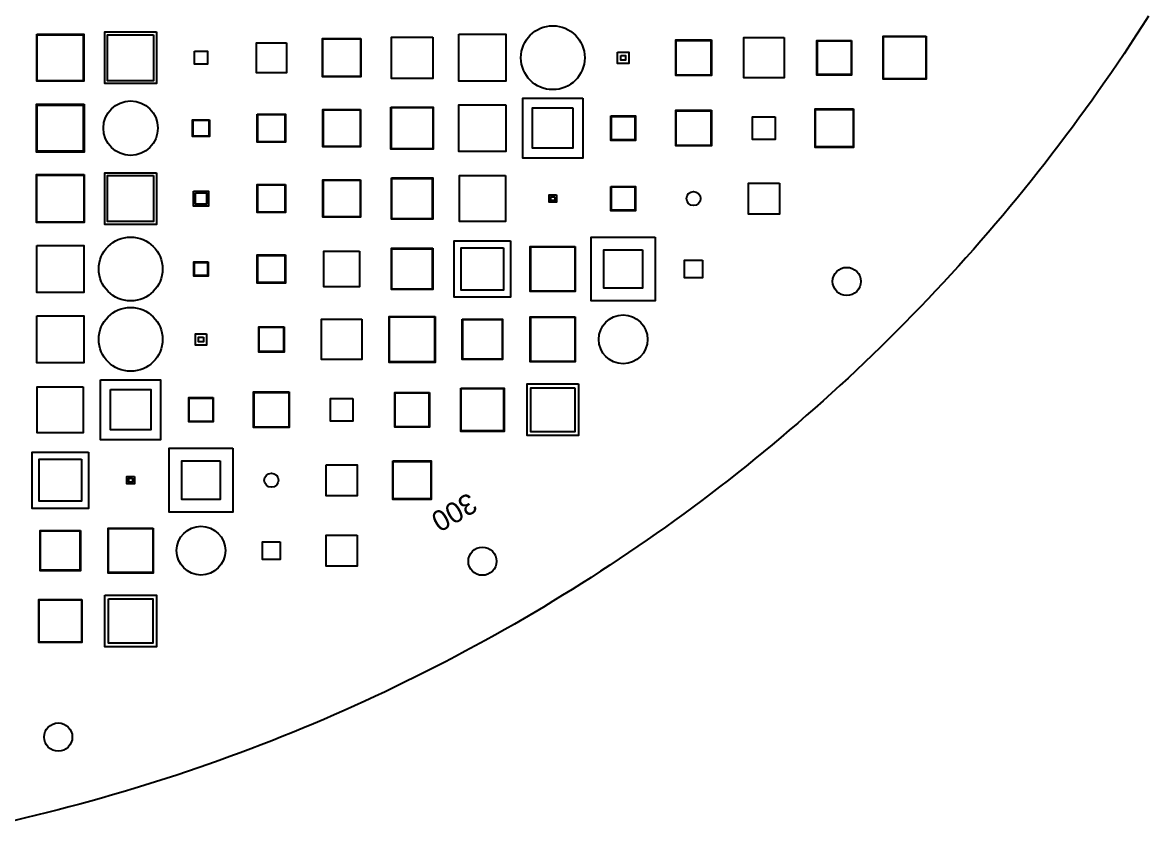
# Model space of a CAD drawing. Header units: millimetres. Extents: x -195 to 195, y -219 to 195.
# Drawn here: x 44.7 to 164.7, y -190 to -105 of the extents above; entities that cross this region are included whole.
import ezdxf
from ezdxf.enums import TextEntityAlignment as Align

# ---------------------------------------------------------------- set-up
doc = ezdxf.new("R2010")
doc.units = ezdxf.units.MM
for name, color, linetype in [('DRILL', 6, 'Continuous'), ('M1', 1, 'Continuous'), ('M2', 30, 'Continuous'), ('M3', 5, 'Continuous'), ('M4', 3, 'Continuous'), ('NPTH', 9, 'Continuous'), ('OUTLINE', 7, 'Continuous'), ('SILK_TOP', 7, 'Continuous')]:
    doc.layers.add(name, color=color, linetype=linetype)

msp = doc.modelspace()

# ---------------------------------------------------------------- linework, layer by layer
at = {"layer": 'DRILL'}
for centre, radius in [((101.25, -108.75), 3.4), ((56.25, -116.25), 2.9), ((116.25, -123.75), 0.75), ((56.25, -131.25), 3.4), ((56.25, -138.75), 3.4), ((108.75, -138.75), 2.6), ((71.25, -153.75), 0.75), ((63.75, -161.25), 2.6)]:
    msp.add_circle(centre, radius, dxfattribs=at)
at = {"layer": 'M1'}
for points in [[(46.25, -106.25), (51.25, -106.25), (51.25, -111.25), (46.25, -111.25)], [(58.7, -106.3), (58.7, -111.2), (53.8, -111.2), (53.8, -106.3)], [(80.75, -106.75), (80.75, -110.75), (76.75, -110.75), (76.75, -106.75)], [(88.45, -106.55), (88.45, -110.95), (84.05, -110.95), (84.05, -106.55)], [(91.25, -106.25), (96.25, -106.25), (96.25, -111.25), (91.25, -111.25)], [(125.9, -106.6), (125.9, -110.9), (121.6, -110.9), (121.6, -106.6)], [(141, -106.5), (141, -111), (136.5, -111), (136.5, -106.5)], [(72.85, -107.15), (72.85, -110.35), (69.65, -110.35), (69.65, -107.15)], [(118.1, -106.9), (118.1, -110.6), (114.4, -110.6), (114.4, -106.9)], [(133.1, -106.9), (133.1, -110.6), (129.4, -110.6), (129.4, -106.9)], [(63.05, -108.05), (64.45, -108.05), (64.45, -109.45), (63.05, -109.45)], [(108.5, -108.5), (109, -108.5), (109, -109), (108.5, -109)], [(51.2, -113.8), (51.2, -118.7), (46.3, -118.7), (46.3, -113.8)], [(96.25, -113.75), (96.25, -118.75), (91.25, -118.75), (91.25, -113.75)], [(69.8, -114.8), (72.7, -114.8), (72.7, -117.7), (69.8, -117.7)], [(80.7, -114.3), (80.7, -118.2), (76.8, -118.2), (76.8, -114.3)], [(84.05, -114.05), (88.45, -114.05), (88.45, -118.45), (84.05, -118.45)], [(103.4, -114.1), (103.4, -118.4), (99.1, -118.4), (99.1, -114.1)], [(107.5, -115), (110, -115), (110, -117.5), (107.5, -117.5)], [(118.1, -114.4), (118.1, -118.1), (114.4, -118.1), (114.4, -114.4)], [(124.95, -115.05), (124.95, -117.45), (122.55, -117.45), (122.55, -115.05)], [(133.25, -114.25), (133.25, -118.25), (129.25, -118.25), (129.25, -114.25)], [(64.65, -115.35), (64.65, -117.15), (62.85, -117.15), (62.85, -115.35)], [(51.25, -121.25), (51.25, -126.25), (46.25, -126.25), (46.25, -121.25)], [(58.7, -121.3), (58.7, -126.2), (53.8, -126.2), (53.8, -121.3)], [(72.7, -122.3), (72.7, -125.2), (69.8, -125.2), (69.8, -122.3)], [(80.7, -121.8), (80.7, -125.7), (76.8, -125.7), (76.8, -121.8)], [(84.1, -121.6), (88.4, -121.6), (88.4, -125.9), (84.1, -125.9)], [(96.2, -121.3), (96.2, -126.2), (91.3, -126.2), (91.3, -121.3)], [(125.4, -122.1), (125.4, -125.4), (122.1, -125.4), (122.1, -122.1)], [(62.95, -122.95), (64.55, -122.95), (64.55, -124.55), (62.95, -124.55)], [(101.65, -123.35), (101.65, -124.15), (100.85, -124.15), (100.85, -123.35)], [(107.5, -122.5), (110, -122.5), (110, -125), (107.5, -125)], [(96.75, -128.25), (96.75, -134.25), (90.75, -134.25), (90.75, -128.25)], [(46.25, -128.75), (51.25, -128.75), (51.25, -133.75), (46.25, -133.75)], [(80.65, -129.35), (80.65, -133.15), (76.85, -133.15), (76.85, -129.35)], [(88.4, -129.1), (88.4, -133.4), (84.1, -133.4), (84.1, -129.1)], [(103.6, -128.9), (103.6, -133.6), (98.9, -133.6), (98.9, -128.9)], [(110.8, -129.2), (110.8, -133.3), (106.7, -133.3), (106.7, -129.2)], [(64.45, -130.55), (64.45, -131.95), (63.05, -131.95), (63.05, -130.55)], [(72.7, -129.8), (72.7, -132.7), (69.8, -132.7), (69.8, -129.8)], [(117.2, -130.3), (117.2, -132.2), (115.3, -132.2), (115.3, -130.3)], [(46.25, -136.25), (51.25, -136.25), (51.25, -141.25), (46.25, -141.25)], [(80.9, -136.6), (80.9, -140.9), (76.6, -140.9), (76.6, -136.6)], [(88.7, -136.3), (88.7, -141.2), (83.8, -141.2), (83.8, -136.3)], [(91.6, -136.6), (95.9, -136.6), (95.9, -140.9), (91.6, -140.9)], [(103.6, -136.4), (103.6, -141.1), (98.9, -141.1), (98.9, -136.4)], [(72.6, -137.4), (72.6, -140.1), (69.9, -140.1), (69.9, -137.4)], [(64, -138.5), (64, -139), (63.5, -139), (63.5, -138.5)], [(51.2, -143.8), (51.2, -148.7), (46.3, -148.7), (46.3, -143.8)], [(91.5, -144), (96, -144), (96, -148.5), (91.5, -148.5)], [(103.6, -143.9), (103.6, -148.6), (98.9, -148.6), (98.9, -143.9)], [(54.1, -144.1), (58.4, -144.1), (58.4, -148.4), (54.1, -148.4)], [(65, -145), (65, -147.5), (62.5, -147.5), (62.5, -145)], [(73.1, -144.4), (73.1, -148.1), (69.4, -148.1), (69.4, -144.4)], [(79.95, -145.05), (79.95, -147.45), (77.55, -147.45), (77.55, -145.05)], [(88.1, -144.4), (88.1, -148.1), (84.4, -148.1), (84.4, -144.4)], [(51.75, -150.75), (51.75, -156.75), (45.75, -156.75), (45.75, -150.75)], [(65.8, -151.7), (65.8, -155.8), (61.7, -155.8), (61.7, -151.7)], [(77.1, -152.1), (80.4, -152.1), (80.4, -155.4), (77.1, -155.4)], [(84.25, -151.75), (88.25, -151.75), (88.25, -155.75), (84.25, -155.75)], [(56.65, -153.35), (56.65, -154.15), (55.85, -154.15), (55.85, -153.35)], [(50.9, -159.1), (50.9, -163.4), (46.6, -163.4), (46.6, -159.1)], [(58.6, -158.9), (58.6, -163.6), (53.9, -163.6), (53.9, -158.9)], [(80.4, -159.6), (80.4, -162.9), (77.1, -162.9), (77.1, -159.6)], [(72.2, -160.3), (72.2, -162.2), (70.3, -162.2), (70.3, -160.3)], [(51, -166.5), (51, -171), (46.5, -171), (46.5, -166.5)], [(53.9, -166.4), (58.6, -166.4), (58.6, -171.1), (53.9, -171.1)]]:
    msp.add_lwpolyline(points, close=True, dxfattribs=at)
at = {"layer": 'M2'}
for points in [[(46.3, -106.3), (51.2, -106.3), (51.2, -111.2), (46.3, -111.2)], [(59, -106), (59, -111.5), (53.5, -111.5), (53.5, -106)], [(80.8, -106.7), (80.8, -110.8), (76.7, -110.8), (76.7, -106.7)], [(88.45, -106.55), (88.45, -110.95), (84.05, -110.95), (84.05, -106.55)], [(91.25, -106.25), (96.25, -106.25), (96.25, -111.25), (91.25, -111.25)], [(125.9, -106.6), (125.9, -110.9), (121.6, -110.9), (121.6, -106.6)], [(141.05, -106.45), (141.05, -111.05), (136.45, -111.05), (136.45, -106.45)], [(72.85, -107.15), (72.85, -110.35), (69.65, -110.35), (69.65, -107.15)], [(118.15, -106.85), (118.15, -110.65), (114.35, -110.65), (114.35, -106.85)], [(133.05, -106.95), (133.05, -110.55), (129.45, -110.55), (129.45, -106.95)], [(63.05, -108.05), (64.45, -108.05), (64.45, -109.45), (63.05, -109.45)], [(108.15, -108.15), (109.35, -108.15), (109.35, -109.35), (108.15, -109.35)], [(51.3, -113.7), (51.3, -118.8), (46.2, -118.8), (46.2, -113.7)], [(84, -114), (88.5, -114), (88.5, -118.5), (84, -118.5)], [(96.25, -113.75), (96.25, -118.75), (91.25, -118.75), (91.25, -113.75)], [(104.45, -113.05), (104.45, -119.45), (98.05, -119.45), (98.05, -113.05)], [(69.75, -114.75), (72.75, -114.75), (72.75, -117.75), (69.75, -117.75)], [(80.75, -114.25), (80.75, -118.25), (76.75, -118.25), (76.75, -114.25)], [(107.45, -114.95), (110.05, -114.95), (110.05, -117.55), (107.45, -117.55)], [(118.15, -114.35), (118.15, -118.15), (114.35, -118.15), (114.35, -114.35)], [(124.95, -115.05), (124.95, -117.45), (122.55, -117.45), (122.55, -115.05)], [(133.3, -114.2), (133.3, -118.3), (129.2, -118.3), (129.2, -114.2)], [(64.6, -115.4), (64.6, -117.1), (62.9, -117.1), (62.9, -115.4)], [(51.3, -121.2), (51.3, -126.3), (46.2, -126.3), (46.2, -121.2)], [(59, -121), (59, -126.5), (53.5, -126.5), (53.5, -121)], [(72.75, -122.25), (72.75, -125.25), (69.75, -125.25), (69.75, -122.25)], [(80.75, -121.75), (80.75, -125.75), (76.75, -125.75), (76.75, -121.75)], [(84.05, -121.55), (88.45, -121.55), (88.45, -125.95), (84.05, -125.95)], [(96.2, -121.3), (96.2, -126.2), (91.3, -126.2), (91.3, -121.3)], [(125.4, -122.1), (125.4, -125.4), (122.1, -125.4), (122.1, -122.1)], [(63.15, -123.15), (64.35, -123.15), (64.35, -124.35), (63.15, -124.35)], [(101.45, -123.55), (101.45, -123.95), (101.05, -123.95), (101.05, -123.55)], [(107.45, -122.45), (110.05, -122.45), (110.05, -125.05), (107.45, -125.05)], [(112.15, -127.85), (112.15, -134.65), (105.35, -134.65), (105.35, -127.85)], [(46.25, -128.75), (51.25, -128.75), (51.25, -133.75), (46.25, -133.75)], [(80.65, -129.35), (80.65, -133.15), (76.85, -133.15), (76.85, -129.35)], [(88.45, -129.05), (88.45, -133.45), (84.05, -133.45), (84.05, -129.05)], [(96, -129), (96, -133.5), (91.5, -133.5), (91.5, -129)], [(103.65, -128.85), (103.65, -133.65), (98.85, -133.65), (98.85, -128.85)], [(64.5, -130.5), (64.5, -132), (63, -132), (63, -130.5)], [(72.75, -129.75), (72.75, -132.75), (69.75, -132.75), (69.75, -129.75)], [(117.2, -130.3), (117.2, -132.2), (115.3, -132.2), (115.3, -130.3)], [(46.25, -136.25), (51.25, -136.25), (51.25, -141.25), (46.25, -141.25)], [(80.9, -136.6), (80.9, -140.9), (76.6, -140.9), (76.6, -136.6)], [(88.65, -136.35), (88.65, -141.15), (83.85, -141.15), (83.85, -136.35)], [(91.65, -136.65), (95.85, -136.65), (95.85, -140.85), (91.65, -140.85)], [(103.65, -136.35), (103.65, -141.15), (98.85, -141.15), (98.85, -136.35)], [(72.55, -137.45), (72.55, -140.05), (69.95, -140.05), (69.95, -137.45)], [(64.35, -138.15), (64.35, -139.35), (63.15, -139.35), (63.15, -138.15)], [(51.2, -143.8), (51.2, -148.7), (46.3, -148.7), (46.3, -143.8)], [(53.05, -143.05), (59.45, -143.05), (59.45, -149.45), (53.05, -149.45)], [(91.45, -143.95), (96.05, -143.95), (96.05, -148.55), (91.45, -148.55)], [(104, -143.5), (104, -149), (98.5, -149), (98.5, -143.5)], [(65.05, -144.95), (65.05, -147.55), (62.45, -147.55), (62.45, -144.95)], [(73.15, -144.35), (73.15, -148.15), (69.35, -148.15), (69.35, -144.35)], [(79.95, -145.05), (79.95, -147.45), (77.55, -147.45), (77.55, -145.05)], [(88.05, -144.45), (88.05, -148.05), (84.45, -148.05), (84.45, -144.45)], [(67.15, -150.35), (67.15, -157.15), (60.35, -157.15), (60.35, -150.35)], [(51, -151.5), (51, -156), (46.5, -156), (46.5, -151.5)], [(77.1, -152.1), (80.4, -152.1), (80.4, -155.4), (77.1, -155.4)], [(84.2, -151.7), (88.3, -151.7), (88.3, -155.8), (84.2, -155.8)], [(56.45, -153.55), (56.45, -153.95), (56.05, -153.95), (56.05, -153.55)], [(50.85, -159.15), (50.85, -163.35), (46.65, -163.35), (46.65, -159.15)], [(58.65, -158.85), (58.65, -163.65), (53.85, -163.65), (53.85, -158.85)], [(80.4, -159.6), (80.4, -162.9), (77.1, -162.9), (77.1, -159.6)], [(72.2, -160.3), (72.2, -162.2), (70.3, -162.2), (70.3, -160.3)], [(51.05, -166.45), (51.05, -171.05), (46.45, -171.05), (46.45, -166.45)], [(53.5, -166), (59, -166), (59, -171.5), (53.5, -171.5)]]:
    msp.add_lwpolyline(points, close=True, dxfattribs=at)
at = {"layer": 'M3'}
for points in [[(46.25, -106.25), (51.25, -106.25), (51.25, -111.25), (46.25, -111.25)], [(58.7, -106.3), (58.7, -111.2), (53.8, -111.2), (53.8, -106.3)], [(80.75, -106.75), (80.75, -110.75), (76.75, -110.75), (76.75, -106.75)], [(88.45, -106.55), (88.45, -110.95), (84.05, -110.95), (84.05, -106.55)], [(91.25, -106.25), (96.25, -106.25), (96.25, -111.25), (91.25, -111.25)], [(125.9, -106.6), (125.9, -110.9), (121.6, -110.9), (121.6, -106.6)], [(141, -106.5), (141, -111), (136.5, -111), (136.5, -106.5)], [(72.85, -107.15), (72.85, -110.35), (69.65, -110.35), (69.65, -107.15)], [(118.1, -106.9), (118.1, -110.6), (114.4, -110.6), (114.4, -106.9)], [(133.1, -106.9), (133.1, -110.6), (129.4, -110.6), (129.4, -106.9)], [(63.05, -108.05), (64.45, -108.05), (64.45, -109.45), (63.05, -109.45)], [(108.5, -108.5), (109, -108.5), (109, -109), (108.5, -109)], [(51.2, -113.8), (51.2, -118.7), (46.3, -118.7), (46.3, -113.8)], [(96.25, -113.75), (96.25, -118.75), (91.25, -118.75), (91.25, -113.75)], [(69.8, -114.8), (72.7, -114.8), (72.7, -117.7), (69.8, -117.7)], [(80.7, -114.3), (80.7, -118.2), (76.8, -118.2), (76.8, -114.3)], [(84.05, -114.05), (88.45, -114.05), (88.45, -118.45), (84.05, -118.45)], [(103.4, -114.1), (103.4, -118.4), (99.1, -118.4), (99.1, -114.1)], [(107.5, -115), (110, -115), (110, -117.5), (107.5, -117.5)], [(118.1, -114.4), (118.1, -118.1), (114.4, -118.1), (114.4, -114.4)], [(124.95, -115.05), (124.95, -117.45), (122.55, -117.45), (122.55, -115.05)], [(133.25, -114.25), (133.25, -118.25), (129.25, -118.25), (129.25, -114.25)], [(64.65, -115.35), (64.65, -117.15), (62.85, -117.15), (62.85, -115.35)], [(51.25, -121.25), (51.25, -126.25), (46.25, -126.25), (46.25, -121.25)], [(58.7, -121.3), (58.7, -126.2), (53.8, -126.2), (53.8, -121.3)], [(72.7, -122.3), (72.7, -125.2), (69.8, -125.2), (69.8, -122.3)], [(80.7, -121.8), (80.7, -125.7), (76.8, -125.7), (76.8, -121.8)], [(84.1, -121.6), (88.4, -121.6), (88.4, -125.9), (84.1, -125.9)], [(96.2, -121.3), (96.2, -126.2), (91.3, -126.2), (91.3, -121.3)], [(125.4, -122.1), (125.4, -125.4), (122.1, -125.4), (122.1, -122.1)], [(62.95, -122.95), (64.55, -122.95), (64.55, -124.55), (62.95, -124.55)], [(101.65, -123.35), (101.65, -124.15), (100.85, -124.15), (100.85, -123.35)], [(107.5, -122.5), (110, -122.5), (110, -125), (107.5, -125)], [(96.75, -128.25), (96.75, -134.25), (90.75, -134.25), (90.75, -128.25)], [(46.25, -128.75), (51.25, -128.75), (51.25, -133.75), (46.25, -133.75)], [(80.65, -129.35), (80.65, -133.15), (76.85, -133.15), (76.85, -129.35)], [(88.4, -129.1), (88.4, -133.4), (84.1, -133.4), (84.1, -129.1)], [(103.6, -128.9), (103.6, -133.6), (98.9, -133.6), (98.9, -128.9)], [(110.8, -129.2), (110.8, -133.3), (106.7, -133.3), (106.7, -129.2)], [(64.45, -130.55), (64.45, -131.95), (63.05, -131.95), (63.05, -130.55)], [(72.7, -129.8), (72.7, -132.7), (69.8, -132.7), (69.8, -129.8)], [(117.2, -130.3), (117.2, -132.2), (115.3, -132.2), (115.3, -130.3)], [(46.25, -136.25), (51.25, -136.25), (51.25, -141.25), (46.25, -141.25)], [(80.9, -136.6), (80.9, -140.9), (76.6, -140.9), (76.6, -136.6)], [(88.7, -136.3), (88.7, -141.2), (83.8, -141.2), (83.8, -136.3)], [(91.6, -136.6), (95.9, -136.6), (95.9, -140.9), (91.6, -140.9)], [(103.6, -136.4), (103.6, -141.1), (98.9, -141.1), (98.9, -136.4)], [(72.6, -137.4), (72.6, -140.1), (69.9, -140.1), (69.9, -137.4)], [(64, -138.5), (64, -139), (63.5, -139), (63.5, -138.5)], [(51.2, -143.8), (51.2, -148.7), (46.3, -148.7), (46.3, -143.8)], [(91.5, -144), (96, -144), (96, -148.5), (91.5, -148.5)], [(103.6, -143.9), (103.6, -148.6), (98.9, -148.6), (98.9, -143.9)], [(54.1, -144.1), (58.4, -144.1), (58.4, -148.4), (54.1, -148.4)], [(65, -145), (65, -147.5), (62.5, -147.5), (62.5, -145)], [(73.1, -144.4), (73.1, -148.1), (69.4, -148.1), (69.4, -144.4)], [(79.95, -145.05), (79.95, -147.45), (77.55, -147.45), (77.55, -145.05)], [(88.1, -144.4), (88.1, -148.1), (84.4, -148.1), (84.4, -144.4)], [(51.75, -150.75), (51.75, -156.75), (45.75, -156.75), (45.75, -150.75)], [(65.8, -151.7), (65.8, -155.8), (61.7, -155.8), (61.7, -151.7)], [(77.1, -152.1), (80.4, -152.1), (80.4, -155.4), (77.1, -155.4)], [(84.25, -151.75), (88.25, -151.75), (88.25, -155.75), (84.25, -155.75)], [(56.65, -153.35), (56.65, -154.15), (55.85, -154.15), (55.85, -153.35)], [(50.9, -159.1), (50.9, -163.4), (46.6, -163.4), (46.6, -159.1)], [(58.6, -158.9), (58.6, -163.6), (53.9, -163.6), (53.9, -158.9)], [(80.4, -159.6), (80.4, -162.9), (77.1, -162.9), (77.1, -159.6)], [(72.2, -160.3), (72.2, -162.2), (70.3, -162.2), (70.3, -160.3)], [(51, -166.5), (51, -171), (46.5, -171), (46.5, -166.5)], [(53.9, -166.4), (58.6, -166.4), (58.6, -171.1), (53.9, -171.1)]]:
    msp.add_lwpolyline(points, close=True, dxfattribs=at)
at = {"layer": 'M4'}
for points in [[(46.3, -106.3), (51.2, -106.3), (51.2, -111.2), (46.3, -111.2)], [(59, -106), (59, -111.5), (53.5, -111.5), (53.5, -106)], [(80.8, -106.7), (80.8, -110.8), (76.7, -110.8), (76.7, -106.7)], [(88.45, -106.55), (88.45, -110.95), (84.05, -110.95), (84.05, -106.55)], [(91.25, -106.25), (96.25, -106.25), (96.25, -111.25), (91.25, -111.25)], [(125.9, -106.6), (125.9, -110.9), (121.6, -110.9), (121.6, -106.6)], [(141.05, -106.45), (141.05, -111.05), (136.45, -111.05), (136.45, -106.45)], [(72.85, -107.15), (72.85, -110.35), (69.65, -110.35), (69.65, -107.15)], [(118.15, -106.85), (118.15, -110.65), (114.35, -110.65), (114.35, -106.85)], [(133.05, -106.95), (133.05, -110.55), (129.45, -110.55), (129.45, -106.95)], [(63.05, -108.05), (64.45, -108.05), (64.45, -109.45), (63.05, -109.45)], [(108.15, -108.15), (109.35, -108.15), (109.35, -109.35), (108.15, -109.35)], [(51.3, -113.7), (51.3, -118.8), (46.2, -118.8), (46.2, -113.7)], [(84, -114), (88.5, -114), (88.5, -118.5), (84, -118.5)], [(96.25, -113.75), (96.25, -118.75), (91.25, -118.75), (91.25, -113.75)], [(104.45, -113.05), (104.45, -119.45), (98.05, -119.45), (98.05, -113.05)], [(69.75, -114.75), (72.75, -114.75), (72.75, -117.75), (69.75, -117.75)], [(80.75, -114.25), (80.75, -118.25), (76.75, -118.25), (76.75, -114.25)], [(107.45, -114.95), (110.05, -114.95), (110.05, -117.55), (107.45, -117.55)], [(118.15, -114.35), (118.15, -118.15), (114.35, -118.15), (114.35, -114.35)], [(124.95, -115.05), (124.95, -117.45), (122.55, -117.45), (122.55, -115.05)], [(133.3, -114.2), (133.3, -118.3), (129.2, -118.3), (129.2, -114.2)], [(64.6, -115.4), (64.6, -117.1), (62.9, -117.1), (62.9, -115.4)], [(51.3, -121.2), (51.3, -126.3), (46.2, -126.3), (46.2, -121.2)], [(59, -121), (59, -126.5), (53.5, -126.5), (53.5, -121)], [(72.75, -122.25), (72.75, -125.25), (69.75, -125.25), (69.75, -122.25)], [(80.75, -121.75), (80.75, -125.75), (76.75, -125.75), (76.75, -121.75)], [(84.05, -121.55), (88.45, -121.55), (88.45, -125.95), (84.05, -125.95)], [(96.2, -121.3), (96.2, -126.2), (91.3, -126.2), (91.3, -121.3)], [(125.4, -122.1), (125.4, -125.4), (122.1, -125.4), (122.1, -122.1)], [(63.15, -123.15), (64.35, -123.15), (64.35, -124.35), (63.15, -124.35)], [(101.45, -123.55), (101.45, -123.95), (101.05, -123.95), (101.05, -123.55)], [(107.45, -122.45), (110.05, -122.45), (110.05, -125.05), (107.45, -125.05)], [(112.15, -127.85), (112.15, -134.65), (105.35, -134.65), (105.35, -127.85)], [(46.25, -128.75), (51.25, -128.75), (51.25, -133.75), (46.25, -133.75)], [(80.65, -129.35), (80.65, -133.15), (76.85, -133.15), (76.85, -129.35)], [(88.45, -129.05), (88.45, -133.45), (84.05, -133.45), (84.05, -129.05)], [(96, -129), (96, -133.5), (91.5, -133.5), (91.5, -129)], [(103.65, -128.85), (103.65, -133.65), (98.85, -133.65), (98.85, -128.85)], [(64.5, -130.5), (64.5, -132), (63, -132), (63, -130.5)], [(72.75, -129.75), (72.75, -132.75), (69.75, -132.75), (69.75, -129.75)], [(117.2, -130.3), (117.2, -132.2), (115.3, -132.2), (115.3, -130.3)], [(46.25, -136.25), (51.25, -136.25), (51.25, -141.25), (46.25, -141.25)], [(80.9, -136.6), (80.9, -140.9), (76.6, -140.9), (76.6, -136.6)], [(88.65, -136.35), (88.65, -141.15), (83.85, -141.15), (83.85, -136.35)], [(91.65, -136.65), (95.85, -136.65), (95.85, -140.85), (91.65, -140.85)], [(103.65, -136.35), (103.65, -141.15), (98.85, -141.15), (98.85, -136.35)], [(72.55, -137.45), (72.55, -140.05), (69.95, -140.05), (69.95, -137.45)], [(64.35, -138.15), (64.35, -139.35), (63.15, -139.35), (63.15, -138.15)], [(51.2, -143.8), (51.2, -148.7), (46.3, -148.7), (46.3, -143.8)], [(53.05, -143.05), (59.45, -143.05), (59.45, -149.45), (53.05, -149.45)], [(91.45, -143.95), (96.05, -143.95), (96.05, -148.55), (91.45, -148.55)], [(104, -143.5), (104, -149), (98.5, -149), (98.5, -143.5)], [(65.05, -144.95), (65.05, -147.55), (62.45, -147.55), (62.45, -144.95)], [(73.15, -144.35), (73.15, -148.15), (69.35, -148.15), (69.35, -144.35)], [(79.95, -145.05), (79.95, -147.45), (77.55, -147.45), (77.55, -145.05)], [(88.05, -144.45), (88.05, -148.05), (84.45, -148.05), (84.45, -144.45)], [(67.15, -150.35), (67.15, -157.15), (60.35, -157.15), (60.35, -150.35)], [(51, -151.5), (51, -156), (46.5, -156), (46.5, -151.5)], [(77.1, -152.1), (80.4, -152.1), (80.4, -155.4), (77.1, -155.4)], [(84.2, -151.7), (88.3, -151.7), (88.3, -155.8), (84.2, -155.8)], [(56.45, -153.55), (56.45, -153.95), (56.05, -153.95), (56.05, -153.55)], [(50.85, -159.15), (50.85, -163.35), (46.65, -163.35), (46.65, -159.15)], [(58.65, -158.85), (58.65, -163.65), (53.85, -163.65), (53.85, -158.85)], [(80.4, -159.6), (80.4, -162.9), (77.1, -162.9), (77.1, -159.6)], [(72.2, -160.3), (72.2, -162.2), (70.3, -162.2), (70.3, -160.3)], [(51.05, -166.45), (51.05, -171.05), (46.45, -171.05), (46.45, -166.45)], [(53.5, -166), (59, -166), (59, -171.5), (53.5, -171.5)]]:
    msp.add_lwpolyline(points, close=True, dxfattribs=at)
at = {"layer": 'NPTH'}
for centre in [(132.58, -132.58), (93.75, -162.38), (48.53, -181.11)]:
    msp.add_circle(centre, 1.5, dxfattribs=at)
at = {"layer": 'OUTLINE'}
msp.add_lwpolyline([(164.75, -104.32), (164.1, -105.33), (163.45, -106.34), (162.8, -107.34), (162.14, -108.34), (161.47, -109.33), (160.79, -110.32), (160.11, -111.3), (159.43, -112.28), (158.74, -113.26), (158.04, -114.23), (157.34, -115.2), (156.63, -116.16), (155.91, -117.12), (155.19, -118.07), (154.46, -119.02), (153.73, -119.97), (152.99, -120.91), (152.24, -121.85), (151.49, -122.78), (150.74, -123.71), (149.98, -124.63), (149.21, -125.55), (148.43, -126.46), (147.66, -127.37), (146.87, -128.27), (146.08, -129.17), (145.29, -130.06), (144.49, -130.95), (143.68, -131.84), (142.87, -132.72), (142.05, -133.59), (141.23, -134.46), (140.4, -135.32), (139.57, -136.18), (138.73, -137.04), (137.89, -137.89), (137.04, -138.73), (136.18, -139.57), (135.32, -140.4), (134.46, -141.23), (133.59, -142.05), (132.72, -142.87), (131.84, -143.68), (130.95, -144.49), (130.06, -145.29), (129.17, -146.08), (128.27, -146.87), (127.37, -147.66), (126.46, -148.43), (125.55, -149.21), (124.63, -149.98), (123.71, -150.74), (122.78, -151.49), (121.85, -152.24), (120.91, -152.99), (119.97, -153.73), (119.02, -154.46), (118.07, -155.19), (117.12, -155.91), (116.16, -156.63), (115.2, -157.34), (114.23, -158.04), (113.26, -158.74), (112.28, -159.43), (111.3, -160.11), (110.32, -160.79), (109.33, -161.47), (108.34, -162.14), (107.34, -162.8), (106.34, -163.45), (105.33, -164.1), (104.32, -164.75), (103.31, -165.38), (102.29, -166.01), (101.27, -166.64), (100.25, -167.26), (99.22, -167.87), (98.19, -168.47), (97.15, -169.07), (96.12, -169.67), (95.07, -170.25), (94.03, -170.83), (92.98, -171.41), (91.92, -171.97), (90.87, -172.54), (89.81, -173.09), (88.74, -173.64), (87.67, -174.18), (86.6, -174.71), (85.53, -175.24), (84.45, -175.76), (83.37, -176.28), (82.29, -176.79), (81.2, -177.29), (80.11, -177.78), (79.02, -178.27), (77.93, -178.75), (76.83, -179.23), (75.73, -179.7), (74.62, -180.16), (73.52, -180.61), (72.41, -181.06), (71.29, -181.5), (70.18, -181.93), (69.06, -182.36), (67.94, -182.78), (66.82, -183.19), (65.69, -183.6), (64.57, -184), (63.44, -184.39), (62.3, -184.78), (61.17, -185.16), (60.03, -185.53), (58.89, -185.89), (57.75, -186.25), (56.61, -186.6), (55.46, -186.95), (54.31, -187.28), (53.16, -187.61), (52.01, -187.94), (50.85, -188.25), (49.7, -188.56), (48.54, -188.86), (47.38, -189.16), (46.22, -189.44), (45.06, -189.72), (43.89, -190)], dxfattribs=at)

# ---------------------------------------------------------------- texts
at = {"layer": 'SILK_TOP'}
msp.add_text('300', height=2.2, rotation=210, dxfattribs=at).set_placement((90.75, -157.18), align=Align.MIDDLE_CENTER)

doc.saveas('drawing.dxf')
